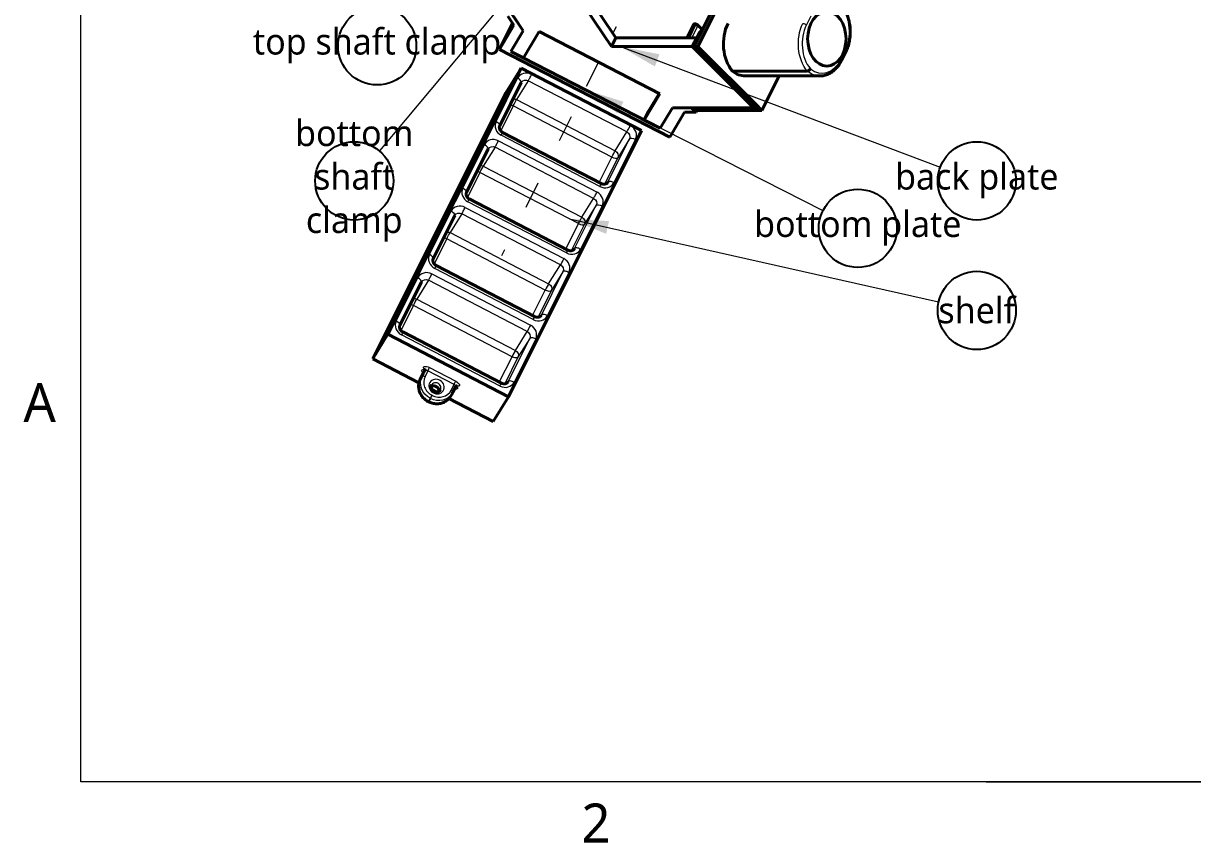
# Model space of a CAD drawing. Header units: inches. Extents: x 0 to 11, y 0 to 8.5.
# Drawn here: x 0.13 to 5.51, y 0.1 to 3.87 of the extents above; entities that cross this region are included whole.
import ezdxf

# ---------------------------------------------------------------- set-up
doc = ezdxf.new("R2010")
doc.units = ezdxf.units.IN
doc.header["$LTSCALE"] = 0.5
doc.header["$MEASUREMENT"] = 0
doc.linetypes.add('ONS_PHANTOM', pattern=[0.5, 0.25, -0.05, 0.05, -0.05, 0.05, -0.05])
for name, color, linetype, lineweight in [('ANNOTATION_LINES', 7, 'Continuous', 13), ('ANNOTATION_TEXT', 7, 'Continuous', 25), ('BORDER_FRAME', 7, 'Continuous', 15), ('BORDER_ZONES', 7, 'Continuous', 15), ('EXPLODE_LINES', 7, 'ONS_PHANTOM', 13), ('TANGENT_LINES', 7, 'Continuous', 15), ('TITLE_BLOCK', 7, 'Continuous', 15), ('Visible', 7, 'Continuous', 40)]:
    doc.layers.add(name, color=color, linetype=linetype, lineweight=lineweight)
doc.styles.add('Onshape-Standard', font='NotoSans-Regular.ttf')

msp = doc.modelspace()

# ---------------------------------------------------------------- linework, layer by layer
at = {"layer": 'ANNOTATION_LINES', "color": 7}
for p, q in [((2.93825, 4.67891, -0.20834), (1.77217, 3.28345, 0.20834)), ((2.88229, 3.7635, 0.15478), (4.35322, 3.20883, -0.15478)), ((2.72123, 3.5645, -0.12475), (3.81343, 3.00876, 0.12475)), ((2.64666, 2.97057, 0.01323), (4.34603, 2.58871, -0.01323))]:
    msp.add_line(p, q, dxfattribs=at)
for points in [[(3.04013, 3.67192), (2.88229, 3.7635), (3.0613, 3.72806)], [(2.86806, 3.45613), (2.72123, 3.5645), (2.89527, 3.50961)], [(2.8157, 2.90184), (2.64666, 2.97057), (2.82886, 2.96038)]]:
    msp.add_solid(points, dxfattribs=at)
at = {"layer": 'ANNOTATION_TEXT', "color": 7}
for centre in [(1.76198, 3.76672), (1.65675, 3.14532), (4.52165, 3.14532), (3.97386, 2.92713), (4.52165, 2.54924)]:
    msp.add_circle(centre, 0.18, dxfattribs=at)
at = {"layer": 'BORDER_FRAME'}
for p, q in [((0.399, 0.38), (0.399, 8.12)), ((10.639, 0.38), (0.399, 0.38))]:
    msp.add_line(p, q, dxfattribs=at)
at = {"layer": 'EXPLODE_LINES'}
for p, q in [((2.96231, 4.05578), (2.84669, 3.82454)), ((2.78055, 3.69227), (2.69602, 3.52321)), ((2.65489, 3.44094), (2.56117, 3.2535)), ((2.50179, 3.13475), (2.40808, 2.94732)), ((2.3487, 2.82856), (2.33463, 2.80043))]:
    msp.add_line(p, q, dxfattribs=at)
at = {"layer": 'TANGENT_LINES'}
for p, q in [((3.75744, 3.90314), (3.7374, 3.86307)), ((3.22258, 3.86846), (3.19051, 3.80432)), ((3.19827, 3.80432), (3.23034, 3.86846)), ((3.23691, 3.858), (3.21007, 3.80432)), ((3.25702, 3.83789), (3.23691, 3.858)), ((3.89617, 3.7043), (3.91621, 3.74437)), ((2.30907, 3.41911), (2.40847, 3.61791)), ((2.45764, 3.60659), (2.40376, 3.5195)), ((2.9114, 3.37108), (2.45764, 3.60659)), ((2.47324, 3.63571), (2.92699, 3.4002)), ((2.40376, 3.5195), (2.85751, 3.28399)), ((2.38817, 3.49038), (2.33069, 3.37543)), ((2.84192, 3.25487), (2.38817, 3.49038)), ((2.78677, 3.11975), (2.33301, 3.35526)), ((2.82397, 3.14036), (2.92337, 3.33916)), ((2.95093, 3.33636), (2.85153, 3.13756)), ((2.85751, 3.28399), (2.9114, 3.37108)), ((2.92337, 3.33916), (2.86948, 3.25207)), ((2.15598, 3.11292), (2.25538, 3.31172)), ((2.30455, 3.3004), (2.25067, 3.21331)), ((2.7583, 3.06489), (2.30455, 3.3004)), ((2.32015, 3.32953), (2.7739, 3.09401)), ((2.78353, 3.13809), (2.84192, 3.25487)), ((2.86948, 3.25207), (2.80854, 3.13018)), ((2.23507, 3.18419), (2.1776, 3.06925)), ((2.68883, 2.94868), (2.23507, 3.18419)), ((2.25067, 3.21331), (2.70442, 2.9778)), ((2.82266, 3.13825), (2.82397, 3.14036)), ((2.16705, 3.02334), (2.6208, 2.78783)), ((2.63367, 2.81357), (2.17992, 3.04908)), ((2.67087, 2.83417), (2.77027, 3.03297)), ((2.79784, 3.03017), (2.69844, 2.83137)), ((2.70442, 2.9778), (2.7583, 3.06489)), ((2.77027, 3.03297), (2.71639, 2.94588)), ((2.00289, 2.80674), (2.10229, 3.00554)), ((2.15146, 2.99422), (2.09758, 2.90713)), ((2.60521, 2.75871), (2.15146, 2.99422)), ((2.09758, 2.90713), (2.55133, 2.67162)), ((2.63044, 2.83191), (2.68883, 2.94868)), ((2.71639, 2.94588), (2.65545, 2.82399)), ((2.08198, 2.87801), (2.02451, 2.76306)), ((2.53573, 2.6425), (2.08198, 2.87801)), ((2.66957, 2.83206), (2.67087, 2.83417)), ((2.55133, 2.67162), (2.60521, 2.75871)), ((1.84979, 2.50055), (1.94919, 2.69935)), ((2.01396, 2.71715), (2.46771, 2.48164)), ((2.48058, 2.50738), (2.02683, 2.74289)), ((2.51778, 2.52799), (2.61718, 2.72678)), ((2.64475, 2.72398), (2.54535, 2.52518)), ((2.61718, 2.72678), (2.5633, 2.63969)), ((1.99836, 2.68803), (1.94448, 2.60094)), ((2.45212, 2.45252), (1.99836, 2.68803)), ((2.47735, 2.52572), (2.53573, 2.6425)), ((2.5633, 2.63969), (2.50235, 2.51781)), ((1.94448, 2.60094), (2.39823, 2.36543)), ((1.92889, 2.57182), (1.87141, 2.45687)), ((2.38264, 2.33631), (1.92889, 2.57182)), ((2.51648, 2.52588), (2.51778, 2.52799)), ((2.32749, 2.20119), (1.87373, 2.4367)), ((2.39823, 2.36543), (2.45212, 2.45252)), ((2.36469, 2.2218), (2.46409, 2.4206)), ((2.49165, 2.4178), (2.39225, 2.219)), ((2.46409, 2.4206), (2.41021, 2.33351)), ((2.32425, 2.21953), (2.38264, 2.33631)), ((2.41021, 2.33351), (2.34926, 2.21162)), ((1.9687, 2.24617), (1.98196, 2.27271)), ((1.99575, 2.27131), (1.98248, 2.24477)), ((2.11589, 2.20895), (1.99575, 2.27131)), ((2.00354, 2.28587), (2.12368, 2.22351)), ((1.97344, 2.25892), (1.96017, 2.23239)), ((1.96017, 2.23239), (1.9687, 2.24617)), ((2.10262, 2.18241), (2.11589, 2.20895)), ((2.36338, 2.21969), (2.36469, 2.2218)), ((2.0148, 2.15858), (2.01518, 2.15838)), ((2.007, 2.14402), (1.99847, 2.13023)), ((1.99847, 2.13023), (1.99886, 2.13003)), ((1.99886, 2.13003), (2.00739, 2.14382)), ((2.00739, 2.14382), (2.007, 2.14402))]:
    msp.add_line(p, q, dxfattribs=at)
for centre, major_axis, ratio, start_param, end_param in [((3.82934, 3.83124), (0, 0.15046), 0.7071068, 10.3800946, 11.8646517), ((3.27591, 3.78815), (0.06259, -0.03129), 0.4082483, 2.1575066, 2.2654781), ((3.82427, 3.7762), (0, 0.15046), 0.7071068, 0.9553166, 2.4398738), ((3.8093, 3.79116), (0, 0.15046), 0.7071068, 8.8955374, 10.3800946), ((2.45283, 3.59489), (-0.04252, 0.02631), 0.9122464, 11.0780838, 12.6488801), ((2.40308, 3.6092), (0.02236, -0.01118), 0.4082483, 12.5663706, 14.1001752), ((2.46785, 3.627), (-0.01152, -0.02219), 0.033761, 0.4207894, 1.9915858), ((2.39356, 3.49909), (0.02236, -0.01118), 0.4082483, 10.3155675, 10.9585825), ((2.35343, 3.39609), (-0.04252, 0.02631), 0.9122464, 0.0825095, 1.6533059), ((2.9216, 3.39149), (-0.01152, -0.02219), 0.033761, 0.4207894, 1.9915858), ((2.90658, 3.35938), (-0.04252, 0.02631), 0.9122464, 9.5072875, 11.0780838), ((2.29973, 3.2887), (-0.04252, 0.02631), 0.9122464, 11.0780838, 12.6488801), ((2.32763, 3.34655), (-0.01152, -0.02219), 0.033761, 1.9915858, 3.1421875), ((2.24999, 3.30301), (0.02236, -0.01118), 0.4082483, 0, 1.5338045), ((2.31476, 3.32082), (-0.01152, -0.02219), 0.033761, 0.4207894, 1.9915858), ((2.84731, 3.26358), (0.02236, -0.01118), 0.4082483, 10.9585825, 12.5293788), ((2.24046, 3.1929), (0.02236, -0.01118), 0.4082483, 10.3155675, 10.9585825), ((2.80718, 3.16058), (-0.04252, 0.02631), 0.9122464, 1.6533059, 3.2241022), ((2.78138, 3.11104), (-0.01152, -0.02219), 0.033761, 1.9915858, 3.1415927), ((2.84614, 3.12885), (0.02236, -0.01118), 0.4082483, 1.5338045, 3.1046009), ((2.20033, 3.0899), (-0.04252, 0.02631), 0.9122464, 0.0825095, 1.6533059), ((2.76851, 3.08531), (-0.01152, -0.02219), 0.033761, 0.4207894, 1.9915858), ((2.75349, 3.05319), (-0.04252, 0.02631), 0.9122464, 9.5072875, 11.0780838), ((2.14664, 2.98251), (-0.04252, 0.02631), 0.9122464, 11.0780838, 12.6488801), ((2.16166, 3.01463), (-0.01152, -0.02219), 0.033761, 0.4207894, 1.9915858), ((2.17453, 3.04037), (-0.01152, -0.02219), 0.033761, 1.9915858, 3.1421875), ((2.0969, 2.99683), (0.02236, -0.01118), 0.4082483, 12.5663706, 14.1001752), ((2.69421, 2.95739), (0.02236, -0.01118), 0.4082483, 10.9585825, 12.5293788), ((2.04724, 2.78372), (-0.04252, 0.02631), 0.9122464, 0.0825095, 1.6533059), ((1.9975, 2.79803), (0.02236, -0.01118), 0.4082483, 12.5663706, 14.1001752), ((2.65409, 2.85439), (-0.04252, 0.02631), 0.9122464, 1.6533059, 3.2241022), ((2.62828, 2.80486), (-0.01152, -0.02219), 0.033761, 1.9915858, 3.1415927), ((2.69305, 2.82266), (0.02236, -0.01118), 0.4082483, 1.5338045, 3.1046009), ((2.60039, 2.747), (-0.04252, 0.02631), 0.9122464, 9.5072875, 11.0780838), ((1.99355, 2.67633), (-0.04252, 0.02631), 0.9122464, 11.0780838, 12.6488801), ((1.94381, 2.69064), (0.02236, -0.01118), 0.4082483, 0, 1.5338045), ((2.00857, 2.70844), (-0.01152, -0.02219), 0.033761, 0.4207894, 1.9915858), ((2.63936, 2.71527), (0.02236, -0.01118), 0.4082483, 1.5338045, 3.1046009), ((2.54112, 2.6512), (-0.01152, -0.02219), 0.033761, 9.8455674, 11.4163637), ((2.53996, 2.51647), (0.02236, -0.01118), 0.4082483, 1.5338045, 3.1046009), ((1.89415, 2.47753), (-0.04252, 0.02631), 0.9122464, 0.0825095, 1.6533059), ((1.84441, 2.49184), (0.02236, -0.01118), 0.4082483, 12.5663706, 14.1001752), ((2.4473, 2.44082), (-0.04252, 0.02631), 0.9122464, 9.5072875, 11.0780838), ((2.50099, 2.5482), (-0.04252, 0.02631), 0.9122464, 1.6533059, 3.2241022), ((2.47519, 2.49867), (-0.01152, -0.02219), 0.033761, 1.9915858, 3.1415927), ((2.48626, 2.40909), (0.02236, -0.01118), 0.4082483, 1.5338045, 3.1046009), ((2.38803, 2.34502), (-0.01152, -0.02219), 0.033761, 9.8455674, 11.4163637), ((1.99305, 2.26695), (0.01118, -0.00559), 0.4082483, 1.5338045, 3.1046009), ((2.03113, 2.19555), (-0.06803, 0.04209), 0.9122464, 0.0825095, 1.6533059), ((2.04236, 2.21369), (-0.0574, 0.03551), 0.9122464, 0.0825095, 1.6533059), ((2.03275, 2.19454), (-0.01996, 0.01235), 0.9122464, 9.4231388, 12.5663706), ((2.3479, 2.24202), (-0.04252, 0.02631), 0.9122464, 1.6533059, 3.2241022), ((2.3221, 2.19248), (-0.01152, -0.02219), 0.033761, 1.9915858, 3.1415927), ((2.38686, 2.21029), (0.02236, -0.01118), 0.4082483, 1.5338045, 3.1046009), ((2.03152, 2.19535), (-0.06803, 0.04209), 0.9122464, 1.6533059, 3.1415927), ((2.0121, 2.15422), (-0.00576, -0.01109), 0.033761, 0.4207894, 1.9915858), ((2.01249, 2.15402), (-0.00576, -0.01109), 0.033761, 0.4207894, 1.9915858), ((2.04274, 2.21349), (-0.0574, 0.03551), 0.9122464, 1.6533059, 3.2241022), ((2.09992, 2.17806), (0.01118, -0.00559), 0.4082483, 0, 1.5338045)]:
    msp.add_ellipse(centre, major_axis=major_axis, ratio=ratio, start_param=start_param, end_param=end_param, dxfattribs=at)
at = {"layer": 'TANGENT_LINES', "extrusion": (0, 0, -1)}
for centre, major_axis, ratio, start_param, end_param in [((3.81543, 3.7762), (0, -0.16296), 0.7071068, 0.6950892, 2.186276), ((3.72856, 3.86307), (-0.01118, 0.00559), 0.4082483, 0.6847192, 2.2555155), ((3.90737, 3.74437), (-0.01118, 0.00559), 0.4082483, 2.2555155, 3.1410634), ((3.88733, 3.7043), (-0.01118, 0.00559), 0.4082483, 2.2555155, 3.1410785), ((2.44744, 3.58618), (0.02126, -0.01315), 0.9122464, 9.4153578, 10.9130648), ((3.80046, 3.79116), (0, -0.16296), 0.7071068, 0, 0.5358702), ((2.39356, 3.49909), (0.02126, -0.01315), 0.9122464, 10.2325043, 10.9130648), ((2.39356, 3.49909), (0.01152, 0.02219), 0.033761, 10.5747849, 12.1455812), ((2.30369, 3.4104), (-0.02236, 0.01118), 0.4082483, 1.6077881, 3.1415927), ((2.90119, 3.35067), (0.02126, -0.01315), 0.9122464, 10.9130648, 12.4838611), ((2.94554, 3.32765), (-0.02236, 0.01118), 0.4082483, 0.0369918, 1.6077881), ((2.29434, 3.27999), (0.02126, -0.01315), 0.9122464, 9.4153578, 10.9130648), ((2.84731, 3.26358), (0.01152, 0.02219), 0.033761, 10.5747849, 12.1455812), ((2.84731, 3.26358), (0.02126, -0.01315), 0.9122464, 10.9130648, 12.4838611), ((2.24046, 3.1929), (0.02126, -0.01315), 0.9122464, 10.2325043, 10.9130648), ((2.24046, 3.1929), (0.01152, 0.02219), 0.033761, 10.5747849, 12.1455812), ((2.80179, 3.15187), (0.02126, -0.01315), 0.9122464, 12.4838611, 12.5569504), ((2.15059, 3.10421), (-0.02236, 0.01118), 0.4082483, 1.6077881, 3.1415927), ((2.7481, 3.04448), (0.02126, -0.01315), 0.9122464, 10.9130648, 12.4838611), ((2.79245, 3.02146), (-0.02236, 0.01118), 0.4082483, 0.0369918, 1.6077881), ((2.14125, 2.97381), (0.02126, -0.01315), 0.9122464, 9.4153578, 10.9130648), ((2.69421, 2.95739), (0.01152, 0.02219), 0.033761, 10.5747849, 12.1455812), ((2.69421, 2.95739), (0.02126, -0.01315), 0.9122464, 10.9130648, 12.4838611), ((2.08737, 2.88672), (0.02126, -0.01315), 0.9122464, 10.2325043, 10.9130648), ((2.08737, 2.88672), (0.01152, 0.02219), 0.033761, 10.5747849, 12.1455812), ((2.08737, 2.88672), (-0.02236, 0.01118), 0.4082483, 11.0325661, 11.675581), ((2.6487, 2.84568), (0.02126, -0.01315), 0.9122464, 12.4838611, 12.5569504), ((2.02144, 2.73418), (0.01152, 0.02219), 0.033761, 12.5659666, 13.7163775), ((2.61542, 2.77912), (0.01152, 0.02219), 0.033761, 1.1500069, 2.7208032), ((2.595, 2.73829), (0.02126, -0.01315), 0.9122464, 10.9130648, 12.4838611), ((1.98816, 2.66762), (0.02126, -0.01315), 0.9122464, 9.4153578, 10.9130648), ((2.54112, 2.6512), (-0.02236, 0.01118), 0.4082483, 9.4617697, 11.0325661), ((2.54112, 2.6512), (0.02126, -0.01315), 0.9122464, 10.9130648, 12.4838611), ((1.93428, 2.58053), (0.02126, -0.01315), 0.9122464, 10.2325043, 10.9130648), ((1.93428, 2.58053), (0.01152, 0.02219), 0.033761, 10.5747849, 12.1455812), ((1.93428, 2.58053), (-0.02236, 0.01118), 0.4082483, 11.0325661, 11.675581), ((2.46232, 2.47293), (0.01152, 0.02219), 0.033761, 1.1500069, 2.7208032), ((2.4956, 2.5395), (0.02126, -0.01315), 0.9122464, 12.4838611, 12.5569504), ((1.86835, 2.428), (0.01152, 0.02219), 0.033761, 12.5659666, 13.7163775), ((2.44191, 2.43211), (0.02126, -0.01315), 0.9122464, 10.9130648, 12.4838611), ((2.38803, 2.34502), (-0.02236, 0.01118), 0.4082483, 9.4617697, 11.0325661), ((2.38803, 2.34502), (0.02126, -0.01315), 0.9122464, 10.9130648, 12.4838611), ((1.98963, 2.26337), (-0.02236, 0.01118), 0.4082483, 11.5584394, 13.5163017), ((1.99816, 2.27716), (-0.02236, 0.01118), 0.4082483, 11.6904231, 14.1741587), ((1.99844, 2.27566), (0.00576, 0.01109), 0.033761, 10.5747849, 12.1455812), ((2.03966, 2.20934), (0.06803, -0.04209), 0.9122464, 1.4882868, 3.0590831), ((1.97978, 2.24042), (-0.01118, 0.00559), 0.4082483, 0.0369918, 1.6077881), ((2.11858, 2.2133), (0.00576, 0.01109), 0.033761, 10.5747849, 12.1455812), ((2.11319, 2.2046), (-0.01118, 0.00559), 0.4082483, 1.6077881, 3.1415927), ((2.11829, 2.2148), (-0.02236, 0.01118), 0.4082483, 1.6077881, 4.0915238), ((2.34251, 2.23331), (0.02126, -0.01315), 0.9122464, 12.4838611, 12.5569504), ((2.04005, 2.20914), (0.06803, -0.04209), 0.9122464, 0.0084316, 1.4882868), ((2.02422, 2.18076), (0.01996, -0.01235), 0.9122464, 9.8228737, 12.1707928), ((2.10977, 2.20102), (-0.02236, 0.01118), 0.4082483, 8.5488304, 10.4029615), ((2.00358, 2.14044), (0.00576, 0.01109), 0.033761, 2.7208032, 3.1413647), ((2.00396, 2.14024), (0.00576, 0.01109), 0.033761, 2.7208032, 3.1415927)]:
    msp.add_ellipse(centre, major_axis=major_axis, ratio=ratio, start_param=start_param, end_param=end_param, dxfattribs=at)
msp.add_ellipse((2.03544, 2.19889), major_axis=(0.03059, -0.01893), ratio=0.9122464, dxfattribs=at)
at = {"layer": 'TITLE_BLOCK'}
msp.add_line((4.564, 0.38), (5.764, 0.38), dxfattribs=at)
at = {"layer": 'Visible'}
for p, q in [((2.23713, 4.12981), (2.43432, 3.8363)), ((2.66309, 4.09783), (2.86027, 3.80432)), ((2.64267, 4.05701), (2.83986, 3.7635)), ((3.22072, 3.76439), (3.3442, 4.01135)), ((3.2384, 3.76439), (3.36188, 4.01135)), ((2.39173, 3.86225), (2.36363, 3.90408)), ((2.39223, 3.89894), (2.43432, 3.8363)), ((2.38559, 3.87139), (2.32529, 3.75079)), ((2.32529, 3.75079), (2.39173, 3.86225)), ((2.37783, 3.74153), (2.43432, 3.8363)), ((2.37783, 3.74153), (2.43432, 3.8363)), ((2.5077, 3.83293), (2.4355, 3.7118)), ((2.5077, 3.83293), (3.06302, 3.54665)), ((3.21951, 3.8661), (3.18862, 3.80432)), ((3.22623, 3.86846), (3.19416, 3.80432)), ((3.22623, 3.86846), (3.19416, 3.80432)), ((3.22623, 3.86846), (3.22258, 3.86846)), ((3.22623, 3.86846), (3.23034, 3.86846)), ((3.25909, 3.84113), (3.23316, 3.86706)), ((3.24566, 3.82782), (3.23342, 3.80333)), ((2.86027, 3.80432), (2.83986, 3.7635)), ((3.23243, 3.80432), (2.86027, 3.80432)), ((3.23243, 3.80432), (3.21201, 3.7635)), ((3.23793, 3.79882), (3.23243, 3.80432)), ((3.10908, 3.34673), (2.32529, 3.75079)), ((3.06464, 3.38747), (2.37783, 3.74153)), ((2.4355, 3.7118), (2.37783, 3.74153)), ((3.21201, 3.7635), (2.83986, 3.7635)), ((3.49328, 3.48223), (3.21201, 3.7635)), ((3.50086, 3.48425), (3.22072, 3.76439)), ((3.22072, 3.76439), (3.2384, 3.76439)), ((3.51854, 3.48425), (3.2384, 3.76439)), ((3.89851, 3.69871), (3.91855, 3.73878)), ((2.42415, 3.66432), (1.81178, 2.43958)), ((2.42415, 3.66432), (2.3541, 3.5511)), ((2.97856, 3.37656), (2.42415, 3.66432)), ((3.39691, 3.65105), (3.74163, 3.65105)), ((3.45575, 3.62821), (3.80046, 3.62821)), ((3.61217, 3.62821), (3.53251, 3.46889)), ((2.32605, 3.39922), (2.42545, 3.59802)), ((2.42545, 3.59802), (2.42609, 3.59919)), ((2.3541, 3.5511), (1.74173, 2.32636)), ((2.99081, 3.42553), (3.06302, 3.54665)), ((3.06002, 3.5482), (3.01123, 3.46635)), ((2.99081, 3.42553), (3.01123, 3.46635)), ((3.12113, 3.48223), (3.06464, 3.38747)), ((3.12113, 3.48223), (3.06464, 3.38747)), ((3.10908, 3.34673), (3.17717, 3.46094)), ((3.20891, 3.48223), (3.12113, 3.48223)), ((3.49328, 3.48223), (3.12113, 3.48223)), ((3.17717, 3.46094), (3.2302, 3.46094)), ((3.2302, 3.46094), (3.20891, 3.48223)), ((3.53251, 3.46889), (3.22304, 3.46889)), ((3.23418, 3.46889), (3.2302, 3.46094)), ((3.51808, 3.48333), (3.49299, 3.48333)), ((3.49355, 3.48276), (3.49328, 3.48223)), ((3.50086, 3.48425), (3.51854, 3.48425)), ((3.51854, 3.48425), (3.51808, 3.48333)), ((3.53251, 3.46889), (3.51808, 3.48333)), ((3.06464, 3.38747), (2.99081, 3.42553)), ((2.79289, 3.13323), (2.33914, 3.36874)), ((2.97856, 3.37656), (2.36619, 2.15182)), ((2.17295, 3.09303), (2.27235, 3.29183)), ((2.27235, 3.29183), (2.273, 3.29301)), ((2.6398, 2.82705), (2.18605, 3.06256)), ((2.01986, 2.78685), (2.11926, 2.98565)), ((2.11926, 2.98565), (2.11991, 2.98682)), ((2.48671, 2.52086), (2.03296, 2.75637)), ((1.86677, 2.48066), (1.96617, 2.67946)), ((1.96617, 2.67946), (1.96681, 2.68063)), ((1.81178, 2.43958), (1.74173, 2.32636)), ((2.36619, 2.15182), (1.81178, 2.43958)), ((2.33362, 2.21467), (1.87986, 2.45018)), ((1.95448, 2.21594), (1.74173, 2.32636)), ((1.98271, 2.27659), (1.98273, 2.27583)), ((1.95435, 2.21597), (1.95418, 2.21518)), ((1.97334, 2.25876), (1.96008, 2.23222)), ((2.03632, 2.17346), (2.01412, 2.18498)), ((2.09955, 2.15326), (2.10808, 2.16705)), ((2.1111, 2.17247), (2.12437, 2.19901)), ((2.12644, 2.20162), (2.12712, 2.20212)), ((1.99782, 2.12935), (1.9982, 2.12915)), ((2.29615, 2.0386), (2.09268, 2.1442)), ((2.36619, 2.15182), (2.29615, 2.0386))]:
    msp.add_line(p, q, dxfattribs=at)
for centre, radius, start, end in [((2.02194, 2.2013), 0.06917, 153.4442, 167.75856), ((2.04104, 2.18947), 0.06881, 318.76524, 328.65519)]:
    msp.add_arc(centre, radius, start, end, dxfattribs=at)
msp.add_ellipse((3.83143, 3.79909), major_axis=(0, 0.125), ratio=0.7071068, dxfattribs=at)
for centre, major_axis, ratio, start_param, end_param in [((3.22385, 3.858), (-0.00169, 0.01042), 0.4975111, -0.0805602, 0.604159), ((1.97126, 2.22663), (0.01118, -0.00559), 0.4082483, 3.1046009, 3.1415927), ((2.03275, 2.19454), (-0.01996, 0.01235), 0.9122464, 12.5663706, 12.5976897), ((2.09992, 2.17806), (0.01118, -0.00559), 0.4082483, 12.5293788, 12.5663706)]:
    msp.add_ellipse(centre, major_axis=major_axis, ratio=ratio, start_param=start_param, end_param=end_param, dxfattribs=at)
at = {"layer": 'Visible', "extrusion": (0, 0, -1)}
for centre, major_axis, ratio, start_param, end_param in [((3.2316, 3.858), (-0.00169, 0.01042), 0.4975111, 0.0805602, 1.6513565), ((3.47071, 3.7762), (0, -0.16296), 0.7071068, 0.6950892, 2.186276), ((3.45575, 3.79116), (0, -0.16296), 0.7071068, 0, 0.5358702), ((3.80046, 3.79116), (0, -0.16296), 0.7071068, 12.5470595, 12.5663706), ((1.98453, 2.25317), (-0.01118, 0.00559), 0.4082483, 12.5663706, 12.6033624), ((2.04005, 2.20914), (0.06803, -0.04209), 0.9122464, 12.4838611, 12.5748023)]:
    msp.add_ellipse(centre, major_axis=major_axis, ratio=ratio, start_param=start_param, end_param=end_param, dxfattribs=at)
at = {"layer": 'Visible'}
for points, knots in [([(3.91855, 3.73878), (3.91946, 3.74063), (3.92163, 3.74503), (3.92661, 3.75697), (3.93059, 3.76901), (3.934, 3.78189), (3.93658, 3.79499), (3.93836, 3.80837), (3.93934, 3.8219), (3.93949, 3.8355), (3.93882, 3.84907), (3.93734, 3.86251), (3.93505, 3.87575), (3.93197, 3.88869), (3.9281, 3.90125), (3.9235, 3.9133), (3.91807, 3.92493), (3.91234, 3.93541), (3.90545, 3.94567), (3.90324, 3.94855), (3.90239, 3.94966)], [0, 0, 0, 0, 0.0414401, 0.0984589, 0.1559643, 0.213884, 0.2721355, 0.3306327, 0.3892863, 0.4480055, 0.506699, 0.565275, 0.6236448, 0.6817232, 0.7394299, 0.7966904, 0.8534379, 0.9096147, 0.9651697, 1, 1, 1, 1]), ([(3.24566, 3.82782), (3.24685, 3.82988), (3.24915, 3.83389), (3.25486, 3.83738), (3.25645, 3.83776), (3.25702, 3.83789)], [0, 0, 0, 0, 0.4032875, 0.7837018, 1, 1, 1, 1]), ([(3.74163, 3.65105), (3.7427, 3.65117), (3.74492, 3.65143), (3.74836, 3.65319), (3.7516, 3.65575), (3.75415, 3.65867), (3.75549, 3.66109), (3.75557, 3.66126), (3.75559, 3.66129)], [0, 0, 0, 0, 0.1840079, 0.3827302, 0.5900551, 0.7985453, 0.9598646, 1, 1, 1, 1]), ([(3.80286, 3.62824), (3.80491, 3.62832), (3.80949, 3.62852), (3.81943, 3.63006), (3.82897, 3.63272), (3.83855, 3.63651), (3.84781, 3.64135), (3.85675, 3.64724), (3.86531, 3.65414), (3.87341, 3.66199), (3.88103, 3.67081), (3.88797, 3.68027), (3.89439, 3.69069), (3.89721, 3.69618), (3.89851, 3.69871)], [0, 0, 0, 0, 0.0661587, 0.1480446, 0.2303016, 0.3131772, 0.3968865, 0.4815994, 0.5674344, 0.6544574, 0.7426865, 0.8320987, 0.9226387, 1, 1, 1, 1]), ([(2.33062, 3.37538), (2.33037, 3.37566), (2.32966, 3.37646), (2.32683, 3.3805), (2.32519, 3.38452), (2.32421, 3.38887), (2.32413, 3.39294), (2.32498, 3.39694), (2.32572, 3.39852), (2.32605, 3.39922)], [0, 0, 0, 0, 0.0878499, 0.2541672, 0.4166034, 0.5747576, 0.7290646, 0.8811803, 1, 1, 1, 1]), ([(2.33914, 3.36874), (2.33859, 3.36903), (2.33719, 3.36976), (2.33304, 3.37275), (2.33138, 3.37455), (2.33062, 3.37538)], [0, 0, 0, 0, 0.2601752, 0.6606123, 1, 1, 1, 1]), ([(2.80855, 3.13015), (2.80703, 3.13007), (2.80392, 3.1299), (2.7992, 3.13064), (2.79436, 3.13246), (2.79328, 3.13303), (2.79289, 3.13323)], [0, 0, 0, 0, 0.271568, 0.5554485, 0.8419589, 1, 1, 1, 1]), ([(2.82272, 3.13821), (2.82199, 3.13724), (2.8205, 3.13526), (2.81708, 3.13282), (2.81387, 3.13114), (2.80893, 3.13018), (2.80862, 3.13016), (2.80855, 3.13015)], [0, 0, 0, 0, 0.2216784, 0.4532263, 0.6869143, 0.9374873, 1, 1, 1, 1]), ([(2.82314, 3.13885), (2.82312, 3.13883), (2.82308, 3.13876), (2.82287, 3.13844), (2.82272, 3.13821)], [0, 0, 0, 0, 0.2738921, 1, 1, 1, 1]), ([(2.17753, 3.0692), (2.17728, 3.06947), (2.17656, 3.07027), (2.17374, 3.07431), (2.17209, 3.07833), (2.17112, 3.08268), (2.17103, 3.08676), (2.17189, 3.09075), (2.17263, 3.09234), (2.17295, 3.09303)], [0, 0, 0, 0, 0.0878499, 0.2541672, 0.4166034, 0.5747576, 0.7290646, 0.8811803, 1, 1, 1, 1]), ([(2.18605, 3.06256), (2.1855, 3.06284), (2.1841, 3.06357), (2.17995, 3.06656), (2.17829, 3.06837), (2.17753, 3.0692)], [0, 0, 0, 0, 0.2601752, 0.6606123, 1, 1, 1, 1]), ([(2.65546, 2.82397), (2.65394, 2.82388), (2.65083, 2.82372), (2.64611, 2.82445), (2.64127, 2.82627), (2.64019, 2.82684), (2.6398, 2.82705)], [0, 0, 0, 0, 0.271568, 0.5554485, 0.8419589, 1, 1, 1, 1]), ([(2.66963, 2.83202), (2.6689, 2.83105), (2.66741, 2.82907), (2.66398, 2.82663), (2.66077, 2.82495), (2.65584, 2.82399), (2.65552, 2.82397), (2.65546, 2.82397)], [0, 0, 0, 0, 0.2216784, 0.4532263, 0.6869143, 0.9374873, 1, 1, 1, 1]), ([(2.67004, 2.83267), (2.67003, 2.83265), (2.66998, 2.83257), (2.66978, 2.83225), (2.66963, 2.83202)], [0, 0, 0, 0, 0.2738921, 1, 1, 1, 1]), ([(2.02443, 2.76301), (2.02419, 2.76329), (2.02347, 2.76409), (2.02065, 2.76812), (2.019, 2.77214), (2.01802, 2.7765), (2.01794, 2.78057), (2.0188, 2.78457), (2.01954, 2.78615), (2.01986, 2.78685)], [0, 0, 0, 0, 0.0878499, 0.2541672, 0.4166034, 0.5747576, 0.7290646, 0.8811803, 1, 1, 1, 1]), ([(2.03296, 2.75637), (2.0324, 2.75666), (2.031, 2.75739), (2.02685, 2.76037), (2.02519, 2.76218), (2.02443, 2.76301)], [0, 0, 0, 0, 0.2601752, 0.6606123, 1, 1, 1, 1]), ([(1.87134, 2.45683), (1.87109, 2.4571), (1.87038, 2.4579), (1.86755, 2.46194), (1.86591, 2.46596), (1.86493, 2.47031), (1.86485, 2.47438), (1.8657, 2.47838), (1.86644, 2.47997), (1.86677, 2.48066)], [0, 0, 0, 0, 0.0878499, 0.2541672, 0.4166034, 0.5747576, 0.7290646, 0.8811803, 1, 1, 1, 1]), ([(2.50237, 2.51778), (2.50085, 2.5177), (2.49774, 2.51753), (2.49302, 2.51826), (2.48817, 2.52009), (2.48709, 2.52066), (2.48671, 2.52086)], [0, 0, 0, 0, 0.271568, 0.5554485, 0.8419589, 1, 1, 1, 1]), ([(2.51654, 2.52584), (2.51581, 2.52487), (2.51431, 2.52289), (2.51089, 2.52045), (2.50768, 2.51876), (2.50275, 2.51781), (2.50243, 2.51778), (2.50237, 2.51778)], [0, 0, 0, 0, 0.2216784, 0.4532263, 0.6869143, 0.9374873, 1, 1, 1, 1]), ([(2.51695, 2.52648), (2.51694, 2.52646), (2.51689, 2.52638), (2.51669, 2.52607), (2.51654, 2.52584)], [0, 0, 0, 0, 0.2738921, 1, 1, 1, 1]), ([(1.87986, 2.45018), (1.87931, 2.45047), (1.87791, 2.4512), (1.87376, 2.45419), (1.8721, 2.456), (1.87134, 2.45683)], [0, 0, 0, 0, 0.2601752, 0.6606123, 1, 1, 1, 1]), ([(1.97418, 2.26167), (1.97399, 2.2608), (1.9737, 2.25938), (1.97336, 2.25878), (1.97324, 2.25855)], [0, 0, 0, 0, 0.6216472, 1, 1, 1, 1]), ([(1.98276, 2.27594), (1.98214, 2.27486), (1.9806, 2.27221), (1.97706, 2.2657), (1.97351, 2.25906), (1.97344, 2.25893), (1.97344, 2.25892)], [0, 0, 0, 0, 0.2582823, 0.6313288, 0.9671355, 1, 1, 1, 1]), ([(1.97388, 2.26422), (1.97388, 2.26422), (1.97388, 2.26422), (1.97414, 2.26365), (1.97422, 2.262), (1.97419, 2.26175), (1.97418, 2.26167)], [0, 0, 0, 0, 0.0052746, 0.2820435, 0.7900941, 1, 1, 1, 1]), ([(1.98033, 2.2773), (1.98035, 2.2773), (1.98044, 2.27725), (1.98169, 2.27654), (1.98276, 2.27594)], [0, 0, 0, 0, 0.1394179, 1, 1, 1, 1]), ([(1.98273, 2.27583), (1.98269, 2.27534), (1.98261, 2.27427), (1.98208, 2.27304), (1.98179, 2.27238)], [0, 0, 0, 0, 0.4612843, 1, 1, 1, 1]), ([(1.98241, 2.278), (1.98243, 2.27796), (1.98251, 2.27782), (1.98271, 2.27666), (1.98271, 2.2766), (1.98271, 2.27659)], [0, 0, 0, 0, 0.2595397, 0.8581733, 1, 1, 1, 1]), ([(1.95418, 2.21518), (1.95391, 2.21377), (1.95325, 2.21041), (1.95251, 2.20143), (1.953, 2.19268), (1.95453, 2.18365), (1.95716, 2.17487), (1.96082, 2.16635), (1.96549, 2.15824), (1.97108, 2.15066), (1.97757, 2.14368), (1.9846, 2.13756), (1.99255, 2.13217), (1.99621, 2.13021), (1.99782, 2.12935)], [0, 0, 0, 0, 0.0620214, 0.1472693, 0.2328633, 0.3188534, 0.4052635, 0.4920916, 0.579311, 0.6668736, 0.7547144, 0.8427556, 0.9309112, 1, 1, 1, 1]), ([(2.01019, 2.19886), (2.01019, 2.19887), (2.01019, 2.19895), (2.0109, 2.20363), (2.01197, 2.20549), (2.01248, 2.20638)], [0, 0, 0, 0, 0.0491183, 0.5480065, 1, 1, 1, 1]), ([(2.34927, 2.21159), (2.34775, 2.21151), (2.34464, 2.21135), (2.33993, 2.21208), (2.33508, 2.2139), (2.334, 2.21447), (2.33362, 2.21467)], [0, 0, 0, 0, 0.271568, 0.5554485, 0.8419589, 1, 1, 1, 1]), ([(2.36345, 2.21965), (2.36271, 2.21868), (2.36122, 2.2167), (2.3578, 2.21426), (2.35459, 2.21258), (2.34966, 2.21162), (2.34934, 2.2116), (2.34927, 2.21159)], [0, 0, 0, 0, 0.2216784, 0.4532263, 0.6869143, 0.9374873, 1, 1, 1, 1]), ([(2.36386, 2.22029), (2.36384, 2.22027), (2.3638, 2.2202), (2.36359, 2.21988), (2.36345, 2.21965)], [0, 0, 0, 0, 0.2738921, 1, 1, 1, 1]), ([(2.01013, 2.19892), (2.01032, 2.19905), (2.01096, 2.19946), (2.01542, 2.20147), (2.01991, 2.20206), (2.02487, 2.20191), (2.02974, 2.20066), (2.03207, 2.19955), (2.03315, 2.19903)], [0, 0, 0, 0, 0.0801814, 0.2656023, 0.4533062, 0.6431816, 0.8347593, 1, 1, 1, 1]), ([(2.01405, 2.18494), (2.01389, 2.18517), (2.0134, 2.18587), (2.01116, 2.19021), (2.01015, 2.19442), (2.01017, 2.19739), (2.01019, 2.19886)], [0, 0, 0, 0, 0.1365969, 0.4300685, 0.7181582, 1, 1, 1, 1]), ([(2.03635, 2.17333), (2.03568, 2.17332), (2.03401, 2.17328), (2.02901, 2.17402), (2.02443, 2.1758), (2.02009, 2.1784), (2.01636, 2.18178), (2.01478, 2.18393), (2.01405, 2.18494)], [0, 0, 0, 0, 0.1207507, 0.3002346, 0.480881, 0.661735, 0.8417122, 1, 1, 1, 1]), ([(2.03315, 2.19903), (2.03375, 2.19872), (2.03524, 2.19793), (2.03932, 2.19488), (2.04246, 2.19126), (2.04495, 2.18704), (2.04647, 2.18277), (2.04695, 2.17825), (2.04679, 2.17656), (2.04673, 2.17585)], [0, 0, 0, 0, 0.1081437, 0.2686267, 0.4278907, 0.5849068, 0.7391451, 0.890587, 1, 1, 1, 1]), ([(2.04673, 2.1763), (2.04577, 2.17576), (2.04368, 2.1746), (2.03902, 2.17345), (2.03715, 2.17337), (2.03635, 2.17333)], [0, 0, 0, 0, 0.3301359, 0.7143948, 1, 1, 1, 1]), ([(2.05269, 2.18216), (2.05225, 2.18147), (2.05126, 2.17989), (2.04777, 2.1769), (2.04699, 2.17645), (2.04673, 2.1763)], [0, 0, 0, 0, 0.3425307, 0.780474, 1, 1, 1, 1]), ([(2.11926, 2.1887), (2.11935, 2.18874), (2.11953, 2.18882), (2.11976, 2.18889), (2.11989, 2.18893)], [0, 0, 0, 0, 0.4619779, 1, 1, 1, 1]), ([(2.1245, 2.19925), (2.12491, 2.19987), (2.1256, 2.20092), (2.1262, 2.20142), (2.12644, 2.20162)], [0, 0, 0, 0, 0.5830186, 1, 1, 1, 1]), ([(2.12638, 2.20147), (2.12688, 2.20123), (2.1275, 2.20092), (2.12758, 2.20088), (2.12759, 2.20087)], [0, 0, 0, 0, 0.8092006, 1, 1, 1, 1]), ([(2.12712, 2.20212), (2.12719, 2.20216), (2.12738, 2.20229), (2.12831, 2.20269), (2.1284, 2.20271), (2.12842, 2.20271)], [0, 0, 0, 0, 0.3051749, 0.8353134, 1, 1, 1, 1]), ([(1.9982, 2.12915), (1.99967, 2.1284), (2.0031, 2.12667), (2.01206, 2.12321), (2.02104, 2.12097), (2.03046, 2.11965), (2.03983, 2.11945), (2.0491, 2.12033), (2.05812, 2.12229), (2.06675, 2.12527), (2.07491, 2.12931), (2.08228, 2.1341), (2.08905, 2.13998), (2.09164, 2.14285), (2.09278, 2.14412)], [0, 0, 0, 0, 0.0660442, 0.1541159, 0.2420411, 0.3297214, 0.4170916, 0.5041008, 0.5907157, 0.676923, 0.7627314, 0.848173, 0.9333024, 1, 1, 1, 1])]:
    msp.add_open_spline(points, degree=3, knots=knots, dxfattribs=at)

# ---------------------------------------------------------------- texts
at = {"layer": 'ANNOTATION_TEXT', "color": 7, "char_height": 0.12, "attachment_point": 5, "style": 'Onshape-Standard'}
for s, insert in [('{\\fNoto Sans;top shaft clamp}', (1.76198, 3.76672)), ('{\\fNoto Sans;bottom \\Pshaft \\Pclamp}', (1.65675, 3.14532)), ('{\\fNoto Sans;back plate}', (4.52165, 3.14532)), ('{\\fNoto Sans;bottom plate}', (3.97386, 2.92713)), ('{\\fNoto Sans;shelf}', (4.52165, 2.54924))]:
    msp.add_mtext(s, dxfattribs=dict(at, insert=insert))
at = {"layer": 'BORDER_ZONES', "char_height": 0.18, "attachment_point": 5, "style": 'Onshape-Standard'}
for s, insert in [('A', (0.209, 2.125)), ('2', (2.769, 0.19))]:
    msp.add_mtext(s, dxfattribs=dict(at, insert=insert))

doc.saveas('drawing.dxf')
